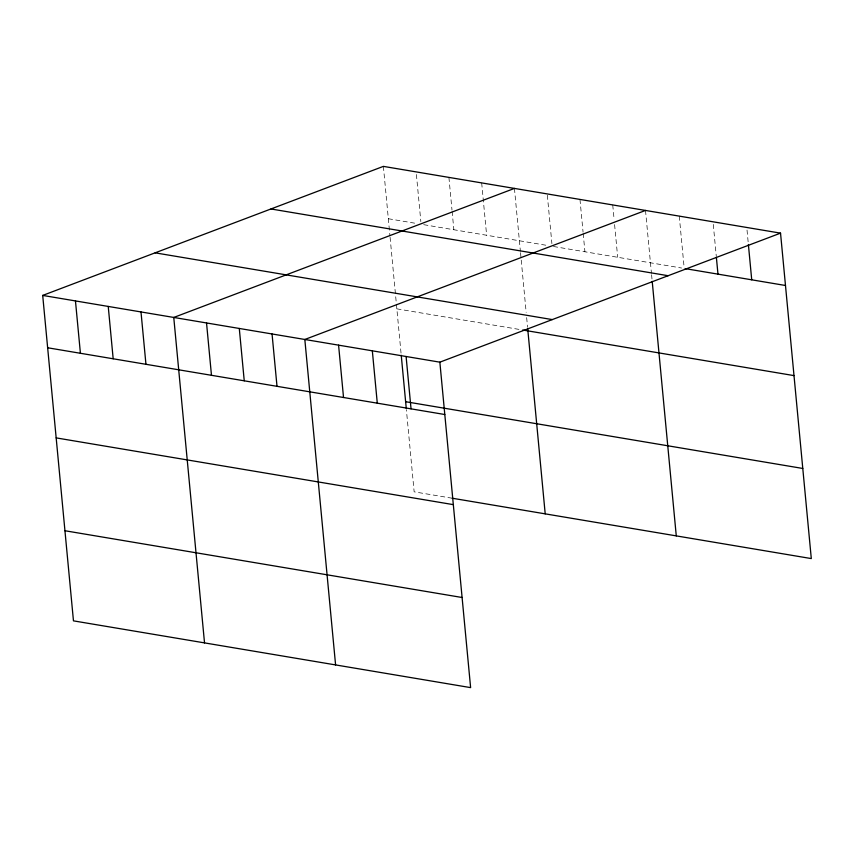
<?xml version="1.0" encoding="UTF-8"?>
<svg xmlns="http://www.w3.org/2000/svg" width="854" height="854" viewBox="0 0 854 854"><rect width="100%" height="100%" fill="white"/><g stroke="black" fill="none" stroke-linecap="round" stroke-linejoin="round"><path stroke-width="0.64" stroke-dasharray="4.27 3.2" d="M388.335 218.731L415.855 223.364M423.723 224.677L548.225 245.61M553.467 246.486L681.609 268.028M396.854 308.849L521.356 329.783M452.15 498.213L414.147 491.829L406.376 409.653M747.026 230.078L748.264 243.166M713.271 224.41L716.239 255.816M679.261 216.115L684.214 268.466M645.507 210.436L651.453 273.397M651.581 274.721L652.082 280.016M612.734 204.928L614.101 219.329M614.592 224.57L617.688 257.289M579.973 199.43L583.068 232.149M583.186 233.452L584.926 251.781M547.329 195.224L551.908 243.657M514.439 188.414L520.396 251.364M520.524 252.688L526.16 312.329M526.662 317.635L527.537 326.911M481.677 182.905L486.631 235.256M448.916 177.397L452.001 210.116M452.129 211.429L453.858 229.747M416.4 174.504L420.851 221.624M383.382 166.381L389.958 235.96M390.086 237.284L401.113 353.951"/><path stroke-width="1.28" d="M780.535 233.142L439.853 362.171L470.618 687.619L73.465 620.858L42.7 295.42L383.382 166.381L780.535 233.142L811.3 558.58L452.15 498.213M514.439 188.414L173.757 317.453L204.522 642.891M645.507 210.436L304.825 339.476L335.59 664.924M685.506 268.679L785.488 285.492M270.953 208.963L668.116 275.714M155.129 252.837L552.282 319.588M522.669 330.007L794.006 375.611M42.7 295.42L439.853 362.171M405.629 401.711L802.781 468.462M47.653 347.77L444.806 414.521M56.172 437.888L453.325 504.639M64.947 530.74L462.099 597.501M748.382 244.479L751.723 279.813M716.357 257.129L717.968 274.134M652.21 281.35L676.272 535.885M527.665 328.235L545.204 513.852M406.098 356.502L411.041 408.852M401.241 355.285L406.258 408.329M372.333 350.823L377.287 403.173M338.579 345.155L343.532 397.505M272.052 333.967L277.006 386.318M239.291 328.459L244.244 380.809M206.529 322.951L211.472 375.301M140.995 311.945L145.949 364.295M108.234 306.437L113.176 358.787M75.462 300.928L80.415 353.278"/></g></svg>
